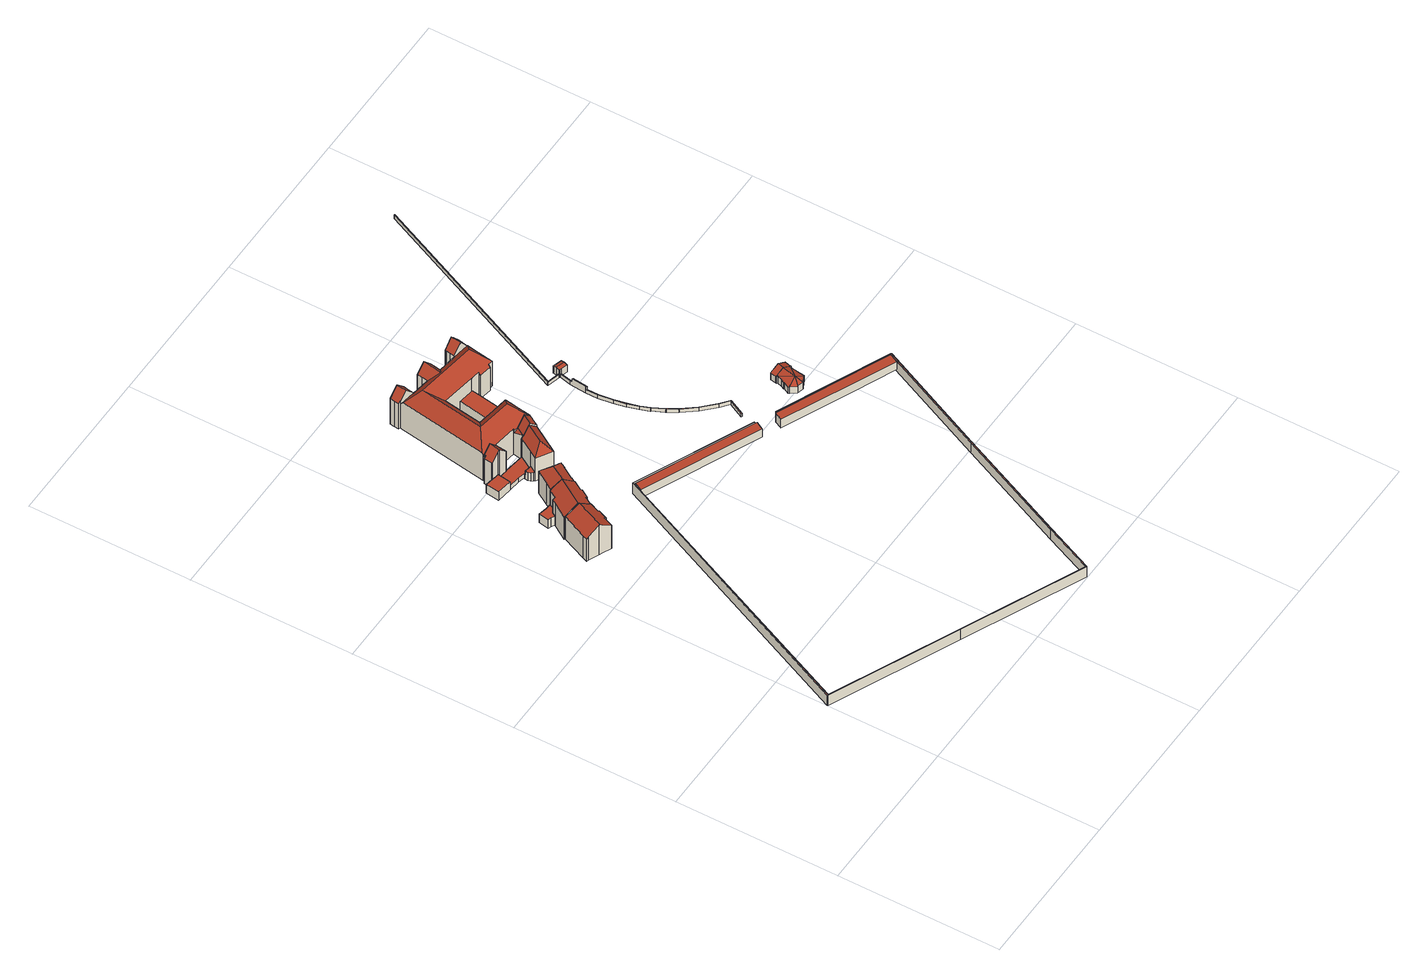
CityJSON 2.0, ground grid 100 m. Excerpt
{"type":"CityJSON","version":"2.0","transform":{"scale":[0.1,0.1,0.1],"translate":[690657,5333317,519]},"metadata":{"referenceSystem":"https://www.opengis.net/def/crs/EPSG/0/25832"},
"CityObjects":{
"building1":{"type":"Building","attributes":{"Gemeindeschluessel":"09162000","HoeheDach":"543.785","HoeheGrund":"520.580","Methode":"1000","NiedrigsteTraufeDesGebaeudes":"537.860","Geometrietyp2DReferenz":"3000","function":"31001_1000","roofType":"3100","measuredHeight":23.2,"storeysAboveGround":6},"geometry":[{"type":"MultiSurface","lod":"2","boundaries":[[[0,1,2,3]],[[4,5,6,7]],[[8,9,10,11,12,13]],[[11,10,14,15]],[[16,17,18,19]],[[20,21,22,23,15,14]],[[18,17,24,25,20,14,10,9,8,26]],[[27,28,5,4]],[[3,27,4,7,29,30,31,32,33,16,19,34,13,12,11,15,23,22,0]],[[22,21,1,0]],[[19,18,26,34]],[[35,36,37,38,6,5,28,2,1,21,20,25,24]],[[7,6,38,29]],[[29,38,37,30]],[[34,26,8,13]],[[30,37,36,31]],[[33,32,31,36,35,24,17,16]],[[3,2,28,27]]],"semantics":{"surfaces":[{"type":"WallSurface"},{"type":"RoofSurface"},{"type":"GroundSurface"}],"values":[0,0,0,0,0,0,1,0,2,0,0,1,0,0,0,0,0,0]}}]},
"building2":{"type":"Building","attributes":{"Gemeindeschluessel":"09162000","HoeheDach":"527.476","HoeheGrund":"520.670","Methode":"1000","NiedrigsteTraufeDesGebaeudes":"527.476","Geometrietyp2DReferenz":"3000","function":"31001_1000","roofType":"1000","measuredHeight":6.81,"storeysAboveGround":2},"geometry":[{"type":"MultiSurface","lod":"2","boundaries":[[[39,40,41,42,43,44,45,46,47]],[[41,48,49,42]],[[42,49,50,43]],[[40,39,51,52]],[[44,53,54,45]],[[45,54,55,46]],[[56,55,54,53,50,49,48,52,51]],[[41,40,52,48]],[[39,47,56,51]],[[46,55,56,47]],[[43,50,53,44]]],"semantics":{"surfaces":[{"type":"GroundSurface"},{"type":"WallSurface"},{"type":"RoofSurface"}],"values":[0,1,1,1,1,1,2,1,1,1,1]}}]},
"building3":{"type":"Building","attributes":{"Gemeindeschluessel":"09162000","HoeheDach":"543.916","HoeheGrund":"520.350","Methode":"1000","NiedrigsteTraufeDesGebaeudes":"537.593","Geometrietyp2DReferenz":"3000","function":"31001_1000","roofType":"3100","measuredHeight":23.57,"storeysAboveGround":6},"geometry":[{"type":"MultiSurface","lod":"2","boundaries":[[[57,58,59,60]],[[61,62,63,64]],[[65,66,67,68]],[[69,59,58,70,71,72,73,74,75,76,77]],[[78,79,80,81]],[[82,83,62,61]],[[84,73,72,85]],[[60,59,69,86]],[[87,75,74,88]],[[81,80,83,82]],[[89,70,58,57]],[[90,86,69,77,79,78]],[[85,72,71,91]],[[79,77,76,92,67,66,93,63,62,83,80]],[[63,93,66,65,94,64]],[[84,85,91,89,57,60,86,90,78,81,82,61,64,94,65,68,95,96,87,88]],[[88,74,73,84]],[[92,76,75,87,96,95,68,67]],[[91,71,70,89]]],"semantics":{"surfaces":[{"type":"WallSurface"},{"type":"RoofSurface"},{"type":"GroundSurface"}],"values":[0,0,0,1,0,0,0,0,0,0,0,0,0,1,0,2,0,0,0]}}]},
"building4":{"type":"Building","attributes":{"Gemeindeschluessel":"09162000","HoeheDach":"527.286","HoeheGrund":"520.923","Methode":"2000","NiedrigsteTraufeDesGebaeudes":"527.286","Geometrietyp2DReferenz":"3000","function":"31001_2000","roofType":"1000","measuredHeight":6.36},"geometry":[{"type":"MultiSurface","lod":"2","boundaries":[[[97,98,99,100]],[[101,102,99,98,103,104]],[[105,104,103,106]],[[100,99,102,107]],[[106,103,98,97]],[[105,106,97,100,107,108]],[[107,102,101,108]],[[108,101,104,105]]],"semantics":{"surfaces":[{"type":"WallSurface"},{"type":"RoofSurface"},{"type":"GroundSurface"}],"values":[0,1,0,0,0,2,0,0]}}]},
"building5":{"type":"Building","attributes":{"Gemeindeschluessel":"09162000","HoeheDach":"542.390","HoeheGrund":"520.720","Methode":"2000","NiedrigsteTraufeDesGebaeudes":"537.596","Geometrietyp2DReferenz":"3000","function":"31001_1000","roofType":"3200","measuredHeight":21.67,"storeysAboveGround":5},"geometry":[{"type":"MultiSurface","lod":"2","boundaries":[[[109,110,111,112,113,114,115,116,117,118,119,120,121,122,123,124]],[[119,125,126,120]],[[117,127,128,118]],[[113,129,130,114]],[[131,132,122,121,120,126]],[[110,133,134,111]],[[135,136,130,129,137,134,133,138,139,127]],[[122,132,140,123]],[[115,136,135,116]],[[118,128,125,119]],[[116,135,127,117]],[[123,140,141,124]],[[110,109,124,141,138,133]],[[111,134,137,112]],[[112,137,129,113]],[[127,139,131,126,125,128]],[[114,130,136,115]],[[139,138,141,140,132,131]]],"semantics":{"surfaces":[{"type":"GroundSurface"},{"type":"WallSurface"},{"type":"RoofSurface"}],"values":[0,1,1,1,1,1,2,1,1,1,1,1,1,1,1,2,1,2]}}]},
"building6":{"type":"Building","attributes":{"Gemeindeschluessel":"09162000","HoeheDach":"527.285","HoeheGrund":"520.977","Methode":"2000","NiedrigsteTraufeDesGebaeudes":"524.270","Geometrietyp2DReferenz":"3000","function":"31001_9998","roofType":"1000","measuredHeight":6.31,"storeysAboveGround":2},"geometry":[{"type":"MultiSurface","lod":"2","boundaries":[[[142,143,144,145]],[[146,147,148,144,143,149]],[[150,151,152,153]],[[154,155,156,157]],[[158,145,144,148,159]],[[160,149,143,142,161]],[[162,163,164,165]],[[166,167,151,150]],[[168,146,149,160]],[[159,148,147,169]],[[161,142,155,154]],[[157,156,163,162]],[[158,159,169,168,160,161,154,157,162,165,170,166,150,153]],[[156,155,142,145,152,151,167,171,164,163]],[[165,164,171,170]],[[153,152,145,158]],[[169,147,146,168]],[[170,171,167,166]]],"semantics":{"surfaces":[{"type":"WallSurface"},{"type":"RoofSurface"},{"type":"GroundSurface"}],"values":[0,1,0,0,0,0,0,0,0,0,0,0,2,1,0,0,0,0]}}]},
"building7":{"type":"Building","attributes":{"Gemeindeschluessel":"09162000","HoeheDach":"527.340","HoeheGrund":"519.400","Methode":"2000","NiedrigsteTraufeDesGebaeudes":"527.340","Geometrietyp2DReferenz":"3000","function":"51009_1700","roofType":"1000","measuredHeight":7.94},"geometry":[{"type":"MultiSurface","lod":"2","boundaries":[[[172,173,174,175,176,177,178,179,180,181,182,183,184,185,186,187,188,189,190,191,192,193]],[[194,195,173,172]],[[196,197,175,174]],[[198,199,186,185]],[[200,201,192,191]],[[202,203,188,187]],[[204,205,179,178]],[[203,206,189,188]],[[207,208,181,180]],[[199,202,187,186]],[[208,209,182,181]],[[206,210,190,189]],[[201,211,193,192]],[[195,196,174,173]],[[211,194,172,193]],[[205,207,180,179]],[[211,201,200,210,206,203,202,199,198,212,213,209,208,207,205,204,214,215,197,196,195,194]],[[209,213,183,182]],[[214,204,178,177]],[[213,212,184,183]],[[197,215,176,175]],[[212,198,185,184]],[[215,214,177,176]],[[210,200,191,190]]],"semantics":{"surfaces":[{"type":"GroundSurface"},{"type":"WallSurface"},{"type":"RoofSurface"}],"values":[0,1,1,1,1,1,1,1,1,1,1,1,1,1,1,1,2,1,1,1,1,1,1,1]}}]},
"building8":{"type":"Building","attributes":{"Gemeindeschluessel":"09162000","HoeheDach":"544.590","HoeheGrund":"520.823","Methode":"2000","NiedrigsteTraufeDesGebaeudes":"538.247","Geometrietyp2DReferenz":"3000","function":"31001_9998","roofType":"3200","measuredHeight":23.77,"storeysAboveGround":6},"geometry":[{"type":"MultiSurface","lod":"2","boundaries":[[[216,217,218,219]],[[217,220,221,222]],[[223,224,225,226]],[[217,222,218]],[[227,216,219,228,229,230,231,223,226]],[[228,232,233,229]],[[227,220,217,216]],[[227,226,225,221,220]],[[231,234,224,223]],[[219,218,232,228]],[[229,233,235,230]],[[222,221,225,224,234,235,233,232,218]],[[230,235,234,231]]],"semantics":{"surfaces":[{"type":"WallSurface"},{"type":"RoofSurface"},{"type":"GroundSurface"}],"values":[0,1,0,1,2,0,0,0,0,0,0,1,0]}}]},
"building9":{"type":"Building","attributes":{"Gemeindeschluessel":"09162000","HoeheDach":"549.720","HoeheGrund":"520.282","Methode":"2000","NiedrigsteTraufeDesGebaeudes":"537.188","Geometrietyp2DReferenz":"3000","function":"31001_1000","roofType":"3100","measuredHeight":29.44},"geometry":[{"type":"MultiSurface","lod":"2","boundaries":[[[236,237,238,239]],[[240,241,242]],[[243,244,245,246]],[[247,248,249,250,251]],[[252,253,254,255]],[[256,257,258,259,260,261,262,263]],[[247,251,264,265]],[[266,267,268,269]],[[270,271,272,273]],[[274,275,276,277,278,279]],[[280,281,282,283,284]],[[240,285,286,287]],[[288,289,290,273,272,291,292,293,294,295]],[[296,297,298,299]],[[300,301,302,303]],[[304,305,306,307]],[[308,309,310,311]],[[312,313,314,315]],[[316,317,257,256,318,319,320,321]],[[322,302,301,238,237,323,324,325,326]],[[319,293,292,320]],[[315,314,327,328]],[[329,289,288,330]],[[331,265,264,332,242,241,333]],[[334,335,336,337]],[[338,339,340,341]],[[342,260,259,343]],[[294,344,345,295]],[[346,347,348,349]],[[263,262,254,253,350,351]],[[352,321,320,292,291]],[[326,344,353,354,280,284,355,333,241,240,287,322]],[[356,269,268,274,279]],[[312,357,355,284,283,313]],[[358,328,327,359,360]],[[361,362,363,364]],[[365,366,349,348]],[[367,258,257,317]],[[329,368,290,289]],[[277,276,369,370,371,372]],[[270,273,290,368]],[[373,374,375,281,280,354]],[[376,318,256,263,351]],[[352,291,272,271]],[[294,377,353,344]],[[337,336,244,243]],[[316,321,352,271,270,368,329,330,378,379,298,297,380,381,304,307,300,303,382,383,384,385,386,387,248,247,265,331,357,312,315,328,358,308,311,388,389,374,373,334,337,243,246,390,391,275,274,268,267,339,338,365,348,347,361,364,392,393,252,255,394,342,343,367,317]],[[395,341,340,266,269,356]],[[364,363,396,392]],[[386,397,398,387]],[[385,399,397,386]],[[393,350,253,252]],[[240,242,332]],[[343,259,258,367]],[[311,310,400,388]],[[379,295,345,299,298]],[[304,381,323,237,236,305]],[[338,341,366,365]],[[388,400,401,389]],[[382,303,302,322,287,286]],[[250,285,240,332,264,251]],[[394,261,260,342]],[[378,330,288,295,379]],[[249,398,397,399,402,403,286,285,250]],[[355,357,331,333]],[[394,255,254,262,261]],[[306,305,236,239]],[[390,370,369,391]],[[390,246,245,371,370]],[[380,324,323,381]],[[267,266,340,339]],[[380,297,296,325,324]],[[395,346,349,366,341]],[[389,401,375,374]],[[376,396,363,362,346,395,356,279,278,404,377,294,293,319,318]],[[404,278,277,372,405]],[[384,402,399,385]],[[300,307,306,239,238,301]],[[326,325,296,299,345,344]],[[377,404,405,335,334,373,354,353]],[[382,286,403,383]],[[360,359,282,281,375,401,400,310,309]],[[358,360,309,308]],[[393,392,396,376,351,350]],[[335,405,372,371,245,244,336]],[[361,347,346,362]],[[391,369,276,275]],[[387,398,249,248]],[[383,403,402,384]],[[327,314,313,283,282,359]]],"semantics":{"surfaces":[{"type":"WallSurface"},{"type":"RoofSurface"},{"type":"GroundSurface"}],"values":[0,0,0,0,0,1,0,0,0,0,0,0,1,0,0,0,0,0,0,1,1,0,0,0,0,0,0,1,0,1,0,1,0,0,0,0,0,0,0,1,0,0,0,0,1,0,2,1,0,0,0,0,1,0,0,0,0,0,0,0,1,0,0,1,0,0,1,0,0,0,0,0,1,0,1,0,0,0,1,0,0,1,0,0,1,0,0,0,0,1]}}]},
"building10":{"type":"Building","attributes":{"Gemeindeschluessel":"09162000","HoeheDach":"527.242","HoeheGrund":"520.160","Methode":"1000","NiedrigsteTraufeDesGebaeudes":"526.443","Geometrietyp2DReferenz":"3000","function":"51009_1610","roofType":"1000","measuredHeight":7.08},"geometry":[{"type":"MultiSurface","lod":"2","boundaries":[[[406,407,408,409]],[[410,411,412,413,414,415]],[[409,408,410,415]],[[408,407,412,411,410]],[[407,406,413,412]],[[409,415,414,413,406]]],"semantics":{"surfaces":[{"type":"WallSurface"},{"type":"RoofSurface"},{"type":"GroundSurface"}],"values":[0,0,0,1,0,2]}}]},
"building11":{"type":"Building","attributes":{"Gemeindeschluessel":"09162000","HoeheDach":"530.259","HoeheGrund":"520.890","Methode":"1000","NiedrigsteTraufeDesGebaeudes":"530.259","Geometrietyp2DReferenz":"3000","function":"31001_1000","roofType":"1000","measuredHeight":9.37,"storeysAboveGround":2},"geometry":[{"type":"MultiSurface","lod":"2","boundaries":[[[416,417,418,419,420,421,422]],[[423,416,422,424]],[[425,426,423,424,427,428,429]],[[425,418,417,426]],[[426,417,416,423]],[[428,420,419,429]],[[422,421,420,428,427,424]],[[429,419,418,425]]],"semantics":{"surfaces":[{"type":"RoofSurface"},{"type":"WallSurface"},{"type":"GroundSurface"}],"values":[0,1,2,1,1,1,1,1]}}]},
"building12":{"type":"Building","attributes":{"Gemeindeschluessel":"09162000","HoeheDach":"526.381","HoeheGrund":"520.380","Methode":"2000","NiedrigsteTraufeDesGebaeudes":"525.794","Geometrietyp2DReferenz":"3000","function":"31001_9998","roofType":"3100","measuredHeight":6},"geometry":[{"type":"MultiSurface","lod":"2","boundaries":[[[430,431,432,433]],[[434,435,431,430]],[[433,432,436,437]],[[436,432,431,435]],[[437,438,439,440,441,442,434,430,433]],[[439,443,444,440]],[[442,445,435,434]],[[441,446,445,442]],[[437,436,447,438]],[[440,444,446,441]],[[444,443,447,436,435,445,446]],[[438,447,443,439]]],"semantics":{"surfaces":[{"type":"WallSurface"},{"type":"RoofSurface"},{"type":"GroundSurface"}],"values":[0,0,0,1,2,0,0,0,0,0,1,0]}}]},
"building13":{"type":"Building","attributes":{"Gemeindeschluessel":"09162000","HoeheDach":"527.295","HoeheGrund":"520.210","Methode":"1000","NiedrigsteTraufeDesGebaeudes":"526.399","Geometrietyp2DReferenz":"3000","function":"51009_1610","roofType":"1000","measuredHeight":7.08},"geometry":[{"type":"MultiSurface","lod":"2","boundaries":[[[448,449,450,451,452,453,454,455]],[[456,457,449,448,455,458]],[[455,454,453,459,460,458]],[[452,451,461,462,459,453]],[[463,457,456,458,460,459,462,461]],[[457,463,461,451,450,449]]],"semantics":{"surfaces":[{"type":"RoofSurface"},{"type":"WallSurface"},{"type":"GroundSurface"}],"values":[0,1,1,1,2,1]}}]},
"building14":{"type":"Building","attributes":{"Gemeindeschluessel":"09162000","HoeheDach":"525.289","HoeheGrund":"520.335","Methode":"2000","NiedrigsteTraufeDesGebaeudes":"522.850","Geometrietyp2DReferenz":"3000","function":"51009_1700","roofType":"1000","measuredHeight":4.95},"geometry":[{"type":"MultiSurface","lod":"2","boundaries":[[[464,465,466,467]],[[468,469,470,471]],[[472,473,474,475]],[[476,477,478,479]],[[480,481,482,483]],[[484,485,486,487]],[[471,470,488,489]],[[490,491,492,493,494,495]],[[496,497,498,499]],[[500,501,502,503]],[[491,490,504,505,506,507,508,509,510,496,499,511,512,464,467,468,471,489,513,514,515,480,483,516,500,503,517,484,487,518,519,520,521,522,523,472,475,524,525,526]],[[515,527,481,480]],[[528,492,491,526]],[[507,529,530,508]],[[467,466,469,468]],[[519,518,531,479,478,532]],[[522,533,534,523]],[[524,535,536,525]],[[499,498,537,511]],[[531,486,485,538,502,501,539,482,481,527,540,541,488,470,469,466,465,542,537,498,497,543,544,530,529,545,546,547,476,479]],[[487,486,531,518]],[[478,477,495,494,548,532]],[[505,546,545,506]],[[517,538,485,484]],[[504,547,546,505]],[[520,519,532,548,549,550]],[[513,541,540,514]],[[509,544,543,510]],[[512,542,465,464]],[[511,537,542,512]],[[514,540,527,515]],[[550,551,521,520]],[[523,534,473,472]],[[551,533,522,521]],[[510,543,497,496]],[[516,539,501,500]],[[506,545,529,507]],[[475,474,535,524]],[[549,548,494,493]],[[525,536,528,526]],[[489,488,541,513]],[[503,502,538,517]],[[504,490,495,477,476,547]],[[551,550,549,493,492,528,536,535,474,473,534,533]],[[508,530,544,509]],[[483,482,539,516]]],"semantics":{"surfaces":[{"type":"WallSurface"},{"type":"GroundSurface"},{"type":"RoofSurface"}],"values":[0,0,0,0,0,0,0,0,0,0,1,0,0,0,0,0,0,0,0,2,0,2,0,0,0,0,0,0,0,0,0,0,0,0,0,0,0,0,0,0,0,0,0,2,0,0]}}]},
"building15":{"type":"Building","attributes":{"Gemeindeschluessel":"09162000","HoeheDach":"528.480","HoeheGrund":"520.362","Methode":"2000","NiedrigsteTraufeDesGebaeudes":"525.222","Geometrietyp2DReferenz":"3000","function":"31001_2000","roofType":"9999","measuredHeight":8.12},"geometry":[{"type":"MultiSurface","lod":"2","boundaries":[[[552,553,554,555,556]],[[557,558,559,560]],[[561,562,563,564]],[[565,566,557,560,567]],[[568,569,554,553]],[[570,564,563,571]],[[572,573,556,555,574,575,576,577,578]],[[579,580,581,582]],[[583,578,577,584]],[[569,585,574,555,554]],[[584,577,576,586]],[[587,572,578,583]],[[588,589,580,579]],[[590,586,576,575,591]],[[592,571,563,562,593]],[[594,595,596,597]],[[598,558,557,566]],[[570,590,591,561,564]],[[598,599,600,559,558]],[[601,567,560,559,600,602,574]],[[579,582,601,574,603,588]],[[596,574,585]],[[573,604,552,556]],[[561,591,575,574,602,593,562]],[[594,589,588,603,595]],[[596,595,603,574]],[[572,587,604,573]],[[568,597,596,585,569]],[[565,581,580,589,594,597,568,553,552,604,587,583,584,586,590,570,571,592,599,598,566]],[[581,565,567,601,582]],[[599,592,593,602,600]]],"semantics":{"surfaces":[{"type":"WallSurface"},{"type":"RoofSurface"},{"type":"GroundSurface"}],"values":[0,1,1,0,0,0,1,0,0,1,0,0,0,0,0,0,0,0,0,1,1,1,0,1,0,1,0,0,2,0,0]}}]},
"building16":{"type":"Building","attributes":{"Gemeindeschluessel":"09162000","HoeheDach":"528.453","HoeheGrund":"520.330","Methode":"1000","NiedrigsteTraufeDesGebaeudes":"525.377","Geometrietyp2DReferenz":"3000","function":"51009_1610","roofType":"3100","measuredHeight":8.12},"geometry":[{"type":"MultiSurface","lod":"2","boundaries":[[[605,606,607,608,609]],[[610,609,608,611]],[[612,605,609,610]],[[613,614,615,607,606]],[[616,615,614,617]],[[607,615,616,618,611,608]],[[619,620,613,606,605,612]],[[617,614,613,620]],[[617,620,619,612,610,611,618,616]]],"semantics":{"surfaces":[{"type":"RoofSurface"},{"type":"WallSurface"},{"type":"GroundSurface"}],"values":[0,1,1,0,1,1,1,1,2]}}]}
},
"vertices":[
[422,2400,16],[422,2400,196],[398,2346,196],[398,2346,16],[384,2286,16],[384,2286,189],[374,2290,196],[374,2290,16],[203,2297,189],[205,2301,189],[213,2321,189],[213,2321,16],[205,2301,16],[203,2297,16],[279,2473,189],[279,2473,16],[274,2264,16],[274,2264,242],[215,2289,198],[215,2289,16],[355,2434,248],[418,2402,199],[418,2402,16],[355,2434,16],[281,2261,248],[281,2262,248],[201,2292,189],[408,2342,16],[408,2342,189],[364,2266,16],[350,2234,16],[349,2231,16],[295,2255,16],[281,2261,16],[201,2292,16],[295,2255,237],[349,2231,196],[350,2234,196],[364,2266,196],
[294,2587,17],[305,2651,17],[322,2646,17],[362,2638,17],[391,2635,17],[361,2588,17],[348,2595,17],[333,2570,17],[311,2583,17],[322,2646,85],[362,2638,85],[391,2635,85],[294,2587,85],[305,2651,85],[361,2588,85],[348,2595,85],[333,2570,85],[311,2583,85],
[458,2447,14],[458,2447,186],[449,2453,194],[449,2453,14],[348,2595,14],[348,2595,186],[361,2587,197],[361,2587,14],[390,2635,14],[390,2635,197],[401,2631,205],[401,2631,14],[418,2402,194],[490,2500,186],[481,2505,194],[494,2526,194],[512,2556,194],[515,2560,194],[458,2595,243],[451,2599,249],[351,2437,249],[279,2473,14],[279,2473,190],[274,2476,186],[274,2476,14],[333,2570,14],[333,2570,186],[512,2556,14],[494,2526,14],[418,2402,14],[458,2595,14],[515,2560,14],[490,2500,14],[351,2437,14],[481,2505,14],[430,2613,230],[389,2633,197],[389,2633,14],[430,2613,14],[451,2599,14],
[385,2989,19],[385,2989,83],[385,2988,83],[385,2988,19],[419,2901,83],[430,2982,83],[337,2997,83],[326,2915,83],[326,2915,19],[337,2997,19],[430,2982,19],[419,2901,19],
[594,2694,17],[591,2689,17],[592,2688,17],[576,2661,17],[575,2662,17],[531,2591,17],[532,2590,17],[515,2560,17],[458,2595,17],[401,2631,17],[436,2688,17],[481,2763,17],[484,2761,17],[587,2699,17],[587,2700,17],[595,2695,17],[436,2688,186],[481,2763,186],[458,2595,234],[401,2631,186],[575,2662,187],[531,2591,187],[484,2761,188],[587,2699,187],[591,2689,187],[592,2688,186],[515,2560,186],[532,2590,186],[576,2661,186],[594,2694,187],[516,2692,234],[587,2700,186],[595,2695,186],
[527,2874,53],[527,2874,83],[571,2868,83],[571,2868,53],[530,2843,83],[540,2831,83],[546,2827,83],[525,2858,83],[496,2976,20],[496,2976,53],[626,2958,53],[626,2958,20],[530,2883,20],[530,2883,53],[491,2893,53],[491,2893,20],[571,2868,20],[546,2827,20],[525,2858,20],[527,2874,20],[419,2901,20],[419,2901,53],[430,2982,53],[430,2982,20],[495,2973,20],[495,2973,53],[530,2843,20],[540,2831,20],[444,2980,20],[444,2980,53],
[1580,1978,4],[2250,1680,4],[2251,1676,4],[1937,986,4],[1630,303,4],[1503,6,4],[1500,4,4],[771,333,4],[5,679,4],[4,683,4],[750,2349,4],[753,2350,4],[1456,2034,4],[1454,2030,4],[753,2345,4],[10,683,4],[773,338,4],[1499,10,4],[1626,305,4],[1932,988,4],[2245,1676,4],[1578,1973,4],[1580,1978,83],[2250,1680,83],[2251,1676,83],[1937,986,83],[1454,2030,83],[753,2345,83],[1932,988,83],[2245,1676,83],[10,683,83],[773,338,83],[1500,4,83],[771,333,83],[1499,10,83],[5,679,83],[4,683,83],[750,2349,83],[1626,305,83],[1578,1973,83],[1456,2034,83],[753,2350,83],[1503,6,83],[1630,303,83],
[638,2767,18],[638,2767,193],[545,2825,193],[545,2825,18],[743,2938,192],[683,2947,256],[616,2836,256],[641,2957,18],[641,2957,209],[641,2953,210],[641,2953,18],[743,2938,18],[546,2827,18],[571,2868,18],[626,2958,18],[626,2959,18],[546,2827,193],[571,2868,193],[626,2959,193],[626,2958,192],
[804,3123,185],[804,3123,202],[792,3047,202],[792,3047,185],[675,3013,202],[650,3017,202],[650,3017,182],[489,3659,13],[489,3659,210],[494,3688,210],[494,3688,13],[641,2953,13],[743,2938,13],[743,2938,206],[692,2946,259],[641,2953,206],[938,3618,13],[938,3618,208],[939,3624,208],[939,3624,13],[1031,3546,207],[1036,3578,207],[1039,3602,208],[1040,3609,208],[1004,3614,252],[1000,3615,257],[990,3617,270],[980,3554,270],[641,2957,204],[641,2957,13],[710,3625,209],[710,3625,13],[705,3588,13],[705,3588,210],[973,3367,13],[975,3378,13],[975,3378,205],[973,3367,191],[592,3604,13],[598,3644,13],[598,3644,211],[593,3610,210],[593,3610,202],[592,3604,210],[406,3052,202],[406,3052,221],[450,3046,269],[504,3038,209],[504,3038,202],[730,3005,259],[779,2998,208],[779,2998,202],[843,3399,207],[899,3390,206],[897,3378,192],[1004,3374,205],[1005,3376,207],[934,3471,307],[557,3526,307],[632,3431,209],[708,3182,210],[708,3182,13],[597,3199,13],[597,3199,209],[789,3048,13],[789,3048,206],[783,3004,206],[783,3004,13],[812,3121,13],[812,3121,185],[801,3046,185],[801,3046,13],[385,2988,13],[385,2988,208],[385,2989,208],[385,2989,13],[496,2976,13],[496,2976,208],[495,2973,208],[495,2973,13],[1030,3541,13],[1036,3578,13],[1031,3546,202],[1030,3542,207],[1019,3469,207],[1019,3469,13],[781,3002,207],[801,3123,206],[808,3167,206],[803,3168,211],[710,3099,307],[444,2980,265],[444,2980,13],[899,3390,13],[843,3399,13],[651,3023,13],[642,2961,202],[651,3023,210],[496,3629,13],[496,3629,223],[485,3631,210],[485,3631,13],[766,3649,13],[714,3657,13],[714,3657,209],[766,3649,267],[1004,3614,13],[1040,3609,13],[497,3130,307],[597,3200,209],[806,3573,210],[806,3573,13],[812,3612,13],[812,3612,210],[935,3594,208],[930,3561,208],[1004,3374,13],[409,3068,221],[408,3061,213],[505,3043,208],[704,3588,210],[505,3043,13],[430,2982,13],[440,2980,269],[430,2982,259],[856,3566,13],[856,3566,210],[856,3568,207],[856,3568,13],[816,3642,13],[816,3642,211],[1039,3602,13],[897,3378,13],[602,3673,211],[555,3679,265],[548,3680,272],[539,3618,272],[408,3061,13],[405,3043,13],[405,3043,221],[930,3561,202],[493,3608,222],[746,3414,13],[632,3431,13],[808,3167,13],[801,3123,13],[779,2998,13],[765,2974,13],[761,2968,13],[758,2963,13],[749,2949,13],[745,2941,13],[386,2994,13],[392,3044,13],[555,3679,13],[602,3673,13],[929,3557,13],[935,3594,13],[1000,3615,13],[748,3532,267],[929,3557,208],[749,2949,206],[745,2941,206],[758,2963,207],[386,2994,208],[392,3044,206],[761,2968,207],[765,2974,207],[495,3624,202],[495,3624,223],
[1464,2021,12],[1464,2021,82],[1443,1975,74],[1443,1975,12],[738,2292,75],[752,2325,80],[757,2337,82],[757,2337,12],[752,2325,12],[738,2292,12],
[808,3167,113],[815,3215,113],[836,3350,113],[843,3399,113],[746,3414,113],[717,3238,113],[708,3182,113],[808,3167,19],[708,3182,19],[836,3350,19],[815,3215,19],[717,3238,19],[746,3414,19],[843,3399,19],
[1252,3148,14],[1252,3148,68],[1306,3134,68],[1306,3134,14],[1247,3127,14],[1247,3127,74],[1302,3113,74],[1302,3113,14],[1297,3091,14],[1255,3102,14],[1249,3105,14],[1242,3105,14],[1243,3110,14],[1255,3102,68],[1249,3105,68],[1243,3110,69],[1242,3105,68],[1297,3091,68],
[1967,1741,74],[2223,1626,74],[2224,1628,74],[2249,1674,83],[1574,1970,83],[1572,1971,83],[1554,1934,76],[1551,1927,75],[1967,1741,12],[2223,1626,12],[1551,1927,12],[1572,1971,12],[1554,1934,12],[2249,1674,12],[1574,1970,12],[2224,1628,12],
[1510,2141,13],[1510,2141,39],[1505,2144,39],[1505,2144,13],[1552,2238,13],[1552,2238,39],[1502,2279,39],[1502,2279,13],[1749,4440,13],[1749,4440,39],[1754,4438,39],[1754,4438,13],[1226,2924,39],[1226,2924,63],[1221,2927,63],[1221,2927,39],[1325,2498,13],[1325,2498,39],[1291,2570,39],[1291,2570,13],[1233,2768,13],[1233,2768,39],[1222,2856,39],[1222,2856,13],[1427,2354,39],[1427,2354,13],[1226,2929,13],[1235,3030,13],[1235,3030,39],[1234,3016,39],[1234,3016,63],[1226,2929,63],[1431,2358,13],[1431,2358,39],[1505,2283,39],[1505,2283,13],[1268,2628,13],[1268,2628,39],[1248,2694,39],[1248,2694,13],[1227,2857,13],[1238,2769,13],[1253,2696,13],[1272,2629,13],[1295,2572,13],[1330,2501,13],[1364,2441,13],[1557,2240,13],[1557,2237,13],[1360,2438,13],[1360,2439,13],[1326,2498,13],[1290,2570,13],[1248,2695,13],[1222,2857,13],[1221,2929,13],[1231,3031,13],[1246,3103,13],[1163,3124,13],[1162,3127,13],[1168,3128,13],[1249,3108,13],[1251,3105,13],[1326,2498,39],[1251,3105,39],[1272,2629,39],[1295,2572,39],[1222,2857,39],[1221,2929,63],[1163,3124,39],[1162,3127,39],[1168,3128,39],[1249,3108,39],[1557,2240,39],[1248,2695,39],[1290,2570,39],[1360,2439,39],[1360,2438,39],[1557,2237,39],[1364,2441,39],[1330,2501,39],[1253,2696,39],[1238,2769,39],[1227,2857,39],[1229,3019,63],[1229,3019,39],[1231,3031,39],[1246,3103,39],
[1785,2018,14],[1783,2015,14],[1783,2015,65],[1784,2016,66],[1785,2018,66],[1909,2084,65],[1911,2090,65],[1909,2090,66],[1904,2085,68],[1810,2109,68],[1808,2115,66],[1806,2116,65],[1805,2110,65],[1901,2086,14],[1909,2084,14],[1901,2086,70],[1807,1982,14],[1807,1982,65],[1805,2110,14],[1806,2116,14],[1795,2058,66],[1778,2021,62],[1838,2020,95],[1811,2104,69],[1802,2076,68],[1800,2077,67],[1793,2059,65],[1891,1993,63],[1891,1993,14],[1894,2038,14],[1894,2038,67],[1793,2059,14],[1800,2077,14],[1808,1982,65],[1802,2076,14],[1795,2058,14],[1884,1993,66],[1884,1993,14],[1812,2108,14],[1812,2108,69],[1814,2113,14],[1814,2113,69],[1883,1990,14],[1883,1990,65],[1847,1972,65],[1847,1972,14],[1911,2090,14],[1902,2091,14],[1902,2091,70],[1900,2081,70],[1859,2102,95],[1883,1992,66],[1778,2021,14],
[1814,2113,68],[1858,2102,95],[1867,2140,95],[1815,2153,64],[1806,2116,64],[1806,2116,13],[1815,2153,13],[1814,2113,13],[1902,2091,69],[1910,2090,64],[1920,2127,64],[1920,2127,13],[1910,2090,13],[1867,2140,13],[1858,2102,13],[1902,2091,13]
]}
